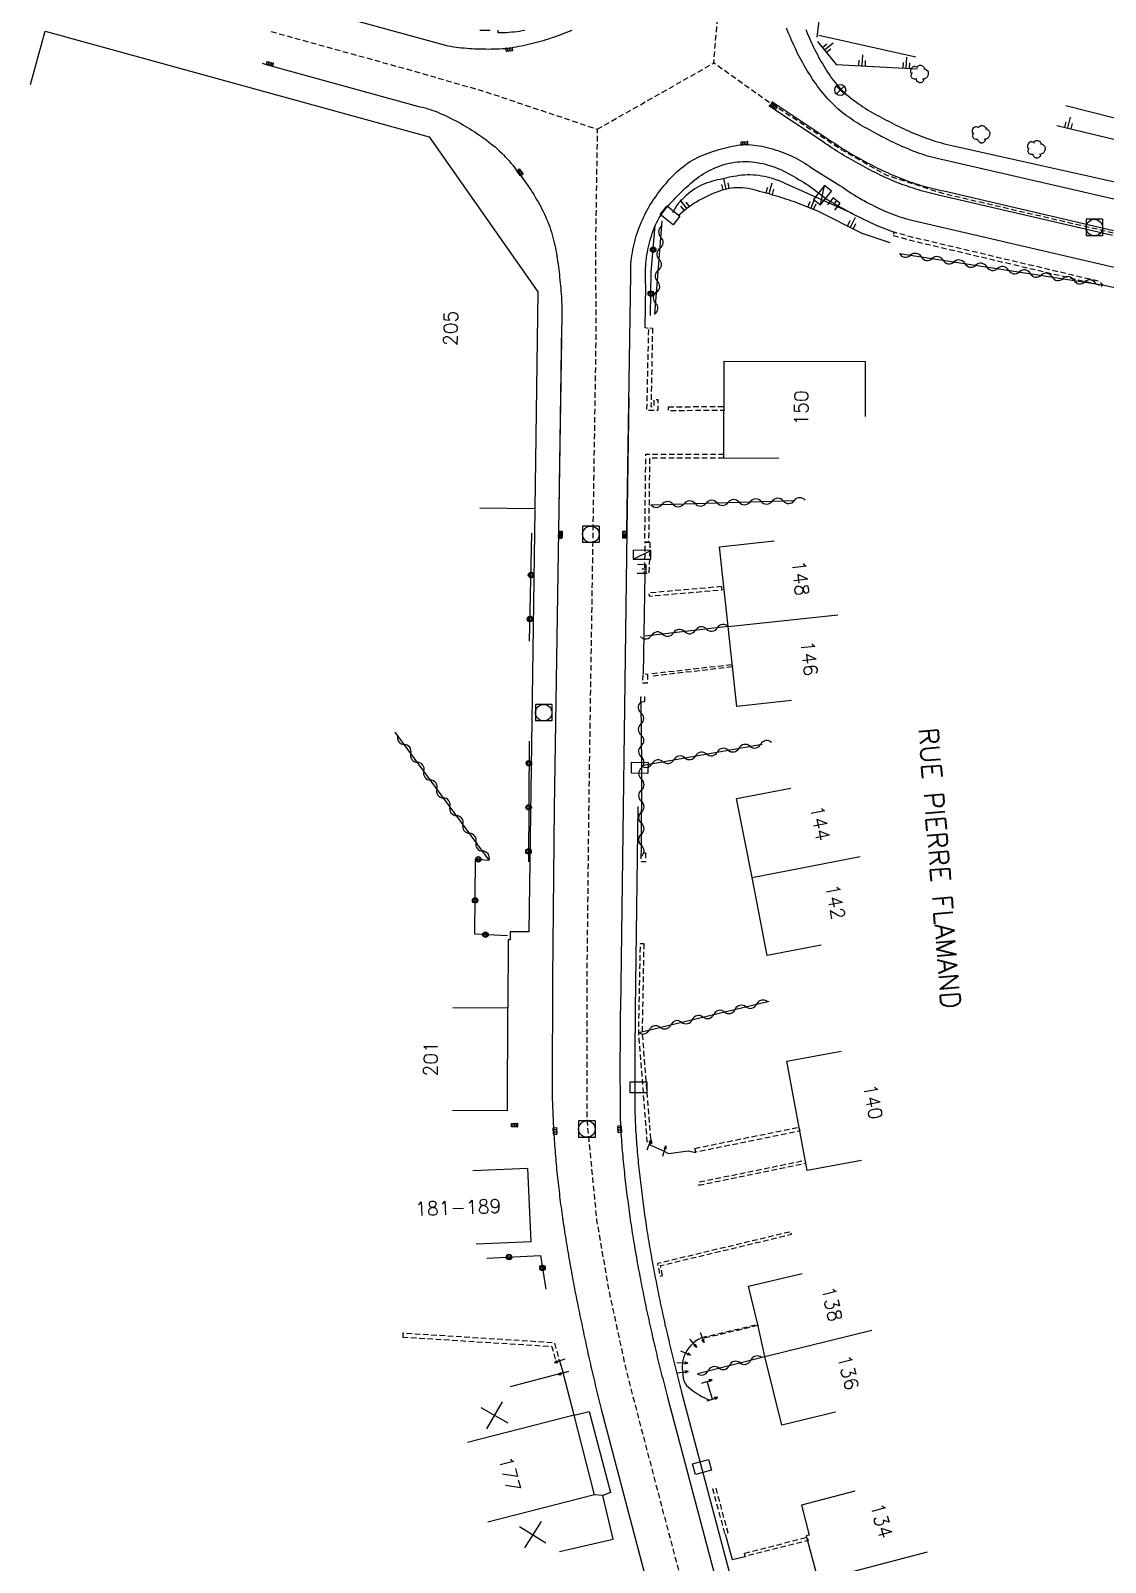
# Model space of a CAD drawing. Header units: millimetres. Extents: x 150037 to 150985, y 153000 to 154000.
# Drawn here: x 150057.5 to 150155, y 153312.7 to 153451.6 of the extents above; entities that cross this region are included whole.
import ezdxf
from ezdxf.enums import TextEntityAlignment as Align

# ---------------------------------------------------------------- set-up
doc = ezdxf.new("R2010")
doc.units = ezdxf.units.MM
doc.linetypes.add('DASHED', pattern=[0.75, 0.5, -0.25])
doc.layers.get('0').update_dxf_attribs({"linetype": 'CONTINUOUS'})
for name, color, linetype in [('W0001', 6, 'DASHED'), ('W0008', 7, 'CONTINUOUS'), ('W0100', 7, 'CONTINUOUS'), ('W0105', 7, 'CONTINUOUS'), ('W0112', 1, 'DASHED'), ('W0211', 2, 'CONTINUOUS'), ('W0300', 7, 'CONTINUOUS'), ('W0310', 3, 'CONTINUOUS'), ('W0322', 7, 'CONTINUOUS'), ('W0330', 7, 'CONTINUOUS'), ('W0400', 7, 'CONTINUOUS'), ('W0420', 7, 'CONTINUOUS'), ('W0430', 7, 'CONTINUOUS'), ('W0469', 7, 'CONTINUOUS'), ('W0515', 5, 'CONTINUOUS'), ('W0989', 7, 'CONTINUOUS'), ('W0991', 7, 'CONTINUOUS'), ('W1102', 7, 'CONTINUOUS'), ('W1471', 7, 'CONTINUOUS')]:
    doc.layers.add(name, color=color, linetype=linetype)
doc.styles.get("Standard").update_dxf_attribs({"font": 'romans.shx', "width": 0.85})

# ---------------------------------------------------------------- blocks, each defined once
blk = doc.blocks.new('T400')
for p, q in [((-0.15, 0.3), (0.15, 0.3)), ((-0.15, -0.25), (-0.15, 0.3)), ((-0.15, 0.15), (0.15, 0.15)), ((-0.15, 0), (0.15, 0)), ((0.15, 0.3), (0.15, -0.25)), ((-0.15, -0.15), (0.15, -0.15)), ((-0.15, -0.25), (-0.15, -0.3)), ((-0.15, -0.3), (0.15, -0.3)), ((0.15, -0.3), (0.15, -0.25))]:
    blk.add_line(p, q)
blk = doc.blocks.new('T420')
for p, q in [((0.75, 0.75), (-0.75, 0.75)), ((-0.75, 0.75), (-0.75, -0.75)), ((0.75, 0.75), (0.75, -0.75)), ((0.75, -0.75), (-0.75, -0.75))]:
    blk.add_line(p, q)
blk.add_ellipse((0, 0), major_axis=(-0.53, 0.53), ratio=1, start_param=3.926991, end_param=10.210176)
blk = doc.blocks.new('T300')
for p, q in [((-0.8, 0.51), (-0.86, 0.34)), ((-0.86, 0.34), (-0.86, 0.17)), ((-0.86, 0.17), (-0.74, 0.06)), ((-0.69, 0.63), (-0.8, 0.51)), ((-0.8, -0.06), (-0.74, 0.06)), ((-0.74, 0.06), (-0.69, 0.11)), ((-0.57, 0.69), (-0.69, 0.63)), ((-0.46, 0.69), (-0.57, 0.69)), ((-0.29, 0.63), (-0.46, 0.69)), ((-0.29, 0.63), (-0.17, 0.74)), ((-0.23, 0.57), (-0.29, 0.63)), ((-0.17, 0.74), (-0.06, 0.8)), ((-0.06, 0.8), (0.06, 0.8)), ((0.06, 0.8), (0.23, 0.74)), ((0.23, 0.74), (0.34, 0.63)), ((0.34, 0.63), (0.4, 0.51)), ((0.46, 0.46), (0.34, 0.46)), ((0.4, 0.51), (0.4, 0.46)), ((0.57, 0.4), (0.46, 0.46)), ((0.57, 0.4), (0.69, 0.29)), ((0.69, 0.29), (0.74, 0.17)), ((0.74, 0.06), (0.69, -0.17)), ((0.74, 0.17), (0.74, 0.06)), ((-0.8, -0.17), (-0.8, -0.06)), ((-0.8, -0.23), (-0.8, -0.17)), ((-0.74, -0.34), (-0.8, -0.23)), ((-0.69, -0.4), (-0.74, -0.34)), ((-0.51, -0.46), (-0.69, -0.4)), ((-0.4, -0.46), (-0.51, -0.46)), ((-0.4, -0.46), (-0.34, -0.46)), ((-0.34, -0.46), (-0.34, -0.4)), ((-0.34, -0.51), (-0.34, -0.46)), ((-0.29, -0.63), (-0.34, -0.51)), ((-0.17, -0.74), (-0.29, -0.63)), ((-0.06, -0.8), (-0.17, -0.74)), ((0.06, -0.8), (-0.06, -0.8)), ((0.17, -0.74), (0.06, -0.8)), ((0.23, -0.69), (0.17, -0.74)), ((0.29, -0.46), (0.23, -0.46)), ((0.29, -0.63), (0.23, -0.69)), ((0.46, -0.4), (0.29, -0.46)), ((0.34, -0.51), (0.29, -0.63)), ((0.34, -0.51), (0.34, -0.46)), ((0.57, -0.34), (0.46, -0.4)), ((0.63, -0.29), (0.57, -0.34)), ((0.69, -0.17), (0.63, -0.29))]:
    blk.add_line(p, q)
blk = doc.blocks.new('T430')
at = {"flags": 128}
for points in [[(-0.4, 2.1), (0.4, 2.1)], [(-0.4, 2.1), (-0.4, 1.3)], [(-0.4, 1.7), (0, 1.7)], [(0.8, 0.8), (-0.8, 0.8)], [(-0.8, 0.8), (-0.8, 0)], [(0.8, 0.8), (-0.8, 0)], [(-0.8, 0), (0.8, 0)], [(-0.4, 1.3), (0.4, 1.3)], [(0.8, 0), (0.8, 0.8)]]:
    blk.add_lwpolyline(points, dxfattribs=at)
blk = doc.blocks.new('t105o')
for p, q in [((-0.5, 0), (0.5, 0)), ((0.5, 0), (0.2, 0.1)), ((0.5, 0), (0.2, -0.1))]:
    blk.add_line(p, q)
blk = doc.blocks.new('t322o')
at = {"color": 0, "linetype": 'Continuous'}
for radius in [0.25, 0.15]:
    blk.add_circle((0, 0), radius, dxfattribs=at)
blk = doc.blocks.new('t310o')
at = {"color": 0, "linetype": 'Continuous'}
for centre, start, end in [((-0.5, 0.38), 216.8699, 323.1304), ((0.5, -0.37), 36.8699, 143.1303)]:
    blk.add_arc(centre, 0.625, start, end, dxfattribs=at)
blk = doc.blocks.new('t991o')
at = {"color": 0, "linetype": 'Continuous'}
for p, q in [((-1, 1), (1, -1)), ((-1, -1), (1, 1))]:
    blk.add_line(p, q, dxfattribs=at)
blk = doc.blocks.new('t211o')
at = {"color": 0, "linetype": 'Continuous'}
for p, q in [((-0.29, 0.5), (-0.29, 0)), ((0, 1), (0, 0)), ((0.29, 0.5), (0.29, 0))]:
    blk.add_line(p, q, dxfattribs=at)
blk = doc.blocks.new('T1471')
at = {"color": 0, "linetype": 'Continuous', "flags": 128}
blk.add_lwpolyline([(-0.75, -0.5), (-0.75, 0.5), (0.75, 0.5), (0.75, -0.5), (-0.75, -0.5)], dxfattribs=at)
blk = doc.blocks.new('T469')
at = {"color": 0, "linetype": 'Continuous', "flags": 128}
for points in [[(-0.35, 0.35), (0.35, -0.35)], [(-0.35, -0.35), (0.35, 0.35)]]:
    blk.add_lwpolyline(points, dxfattribs=at)
at = {"color": 0, "linetype": 'Continuous'}
blk.add_circle((0, 0), 0.5, dxfattribs=at)

msp = doc.modelspace()

# ---------------------------------------------------------------- linework, layer by layer
at = {"layer": 'W0001', "flags": 128}
for points in [[(150192.43, 153344.09), (150208.59, 153355.89), (150201.16, 153366.53), (150200.16, 153376.47), (150196.92, 153408.77), (150196.36, 153413.57), (150194.69, 153418.3), (150192.93, 153420.95), (150190.27, 153423.6), (150187.39, 153425.39), (150183.63, 153426.83), (150181.14, 153427.42), (150147.15, 153435.26), (150140.31, 153436.85), (150135.18, 153438.51), (150130.97, 153440.91), (150124.1, 153445.43), (150119.52, 153448.69), (150120.08, 153455.43), (150121.22, 153462.52), (150123.79, 153468.41), (150127.22, 153474.3), (150138.69, 153493.4), (150143.69, 153500.93), (150148.13, 153507.11), (150153.75, 153514.39), (150165.77, 153529.81), (150168.36, 153534.56), (150167.42, 153538.8), (150166.13, 153545.75), (150165.71, 153549.04), (150165.48, 153551.57), (150165.91, 153554.74), (150168.75, 153565.45), (150172.82, 153580.17), (150173.54, 153583.9), (150173.98, 153587.64), (150173.55, 153590.98), (150172.84, 153593.66), (150175.51, 153597.21), (150177.83, 153600.19), (150180.75, 153603.9), (150199.31, 153624.96), (150204.33, 153630.8), (150206.19, 153633.44), (150207.32, 153635.37), (150208.97, 153639.01), (150210.24, 153642.47), (150218.93, 153666.51), (150227.05, 153692.95), (150232.89, 153714.45), (150238.57, 153735.2), (150242.99, 153751.33), (150245.24, 153759.48), (150246.96, 153763.06), (150251.14, 153772.68), (150253.14, 153759.21), (150254.19, 153752.68), (150255.72, 153744.35), (150257.53, 153736.26), (150259.51, 153729.03), (150263.06, 153718.33), (150268.75, 153702.47), (150273.99, 153688.03), (150275.92, 153682.57), (150269.83, 153683.26), (150256, 153687.57), (150243.07, 153691.59), (150231.36, 153694.97), (150227.86, 153695.92)], [(150079.36, 153451.55), (150092.25, 153447.99), (150098.82, 153446.08), (150108.95, 153442.69), (150108.79, 153432.35), (150108.82, 153423.9), (150108.19, 153382.76), (150108, 153365.88), (150108, 153352.87), (150108.89, 153343.76), (150110, 153337.35), (150111.56, 153330.14), (150114.71, 153318.09), (150119.95, 153298.26), (150127.39, 153269.64), (150132.84, 153244.45), (150134.98, 153232.66), (150137, 153223.45), (150140.11, 153210.05), (150147.34, 153181.12), (150149.88, 153170.86), (150150.55, 153167.26), (150150.98, 153164.04), (150151.47, 153158.18), (150151.88, 153151.93), (150152.43, 153143.39), (150152.8, 153133.69), (150152.84, 153123.45), (150153.09, 153115.56)], [(150108.95, 153442.69), (150119.52, 153448.69)]]:
    msp.add_lwpolyline(points, dxfattribs=at)
at = {"layer": 'W0008', "flags": 128}
for points in [[(150106.63, 153451.65), (150106.4, 153451.55), (150106.17, 153451.46), (150105.93, 153451.36), (150105.7, 153451.27), (150105.46, 153451.19), (150105.23, 153451.1), (150104.99, 153451.02), (150104.75, 153450.94), (150104.52, 153450.86), (150104.28, 153450.79), (150104.04, 153450.71), (150103.8, 153450.65), (150103.56, 153450.58), (150103.31, 153450.51), (150103.07, 153450.45), (150102.83, 153450.39), (150102.58, 153450.34), (150102.34, 153450.28), (150102.09, 153450.23), (150101.85, 153450.18), (150101.6, 153450.14), (150101.35, 153450.09), (150101.1, 153450.05), (150100.85, 153450.02), (150100.6, 153449.99), (150100.35, 153449.97), (150100.09, 153449.96), (150099.84, 153449.95), (150099.59, 153449.94), (150099.34, 153449.94), (150099.09, 153449.93), (150098.83, 153449.94), (150098.58, 153449.94), (150098.33, 153449.95), (150098.08, 153449.95), (150097.84, 153449.96), (150097.59, 153449.97), (150097.35, 153449.99), (150097.11, 153450.01), (150096.87, 153450.03), (150096.63, 153450.05), (150096.39, 153450.08), (150096.15, 153450.11), (150095.92, 153450.14), (150095.68, 153450.18), (150095.44, 153450.22), (150080.19, 153454.42)], [(150099.24, 153451.64), (150099, 153451.63), (150098.77, 153451.63), (150098.53, 153451.63), (150098.29, 153451.63)], [(150102.39, 153451.64), (150102.15, 153451.6), (150101.91, 153451.56), (150101.67, 153451.53), (150101.42, 153451.5), (150101.18, 153451.48), (150100.94, 153451.46), (150100.69, 153451.44), (150100.45, 153451.43), (150100.2, 153451.43), (150099.96, 153451.43), (150099.96, 153451.68)], [(150157.65, 153435.92), (150140.18, 153439.94), (150139.92, 153440), (150139.67, 153440.06), (150139.41, 153440.12), (150139.16, 153440.19), (150138.91, 153440.26), (150138.67, 153440.34), (150138.42, 153440.42), (150138.17, 153440.5), (150137.93, 153440.59), (150137.69, 153440.68), (150137.46, 153440.77), (150137.22, 153440.87), (150136.99, 153440.96), (150136.76, 153441.06), (150136.53, 153441.16), (150136.3, 153441.27), (150136.07, 153441.37), (150135.85, 153441.48), (150135.62, 153441.59), (150135.4, 153441.7), (150135.17, 153441.81), (150134.95, 153441.93), (150134.72, 153442.04), (150134.51, 153442.16), (150134.29, 153442.27), (150134.07, 153442.39), (150133.86, 153442.5), (150133.64, 153442.62), (150133.43, 153442.74), (150133.22, 153442.86), (150133, 153442.98), (150132.79, 153443.1), (150132.59, 153443.23), (150132.38, 153443.36), (150132.17, 153443.49), (150131.97, 153443.63), (150131.77, 153443.77), (150131.57, 153443.91), (150131.37, 153444.06), (150131.17, 153444.22), (150130.97, 153444.39), (150130.78, 153444.55), (150130.59, 153444.73), (150130.4, 153444.9), (150130.22, 153445.08), (150130.04, 153445.27), (150129.86, 153445.45), (150129.69, 153445.65), (150129.52, 153445.84), (150129.36, 153446.04), (150129.21, 153446.24), (150129.06, 153446.43), (150128.91, 153446.63), (150128.77, 153446.83), (150128.63, 153447.03), (150128.49, 153447.23), (150128.35, 153447.44), (150128.22, 153447.64), (150128.09, 153447.85), (150127.96, 153448.06), (150127.83, 153448.27), (150127.71, 153448.48), (150127.59, 153448.7), (150127.47, 153448.91), (150127.36, 153449.13), (150127.24, 153449.35), (150127.13, 153449.57), (150127.02, 153449.79), (150126.92, 153450.01), (150126.81, 153450.24), (150126.71, 153450.47), (150126.6, 153450.69), (150126.5, 153450.92), (150126.41, 153451.16), (150126.31, 153451.39), (150126.22, 153451.62), (150126.13, 153451.85)], [(150127.86, 153451.72), (150127.95, 153451.49), (150128.06, 153451.26), (150128.16, 153451.03), (150128.26, 153450.8), (150128.37, 153450.58), (150128.48, 153450.35), (150128.58, 153450.12), (150128.69, 153449.9), (150128.8, 153449.68), (150128.92, 153449.46), (150129.03, 153449.23), (150129.15, 153449.02), (150129.27, 153448.8), (150129.4, 153448.58), (150129.53, 153448.37), (150129.66, 153448.16), (150129.79, 153447.95), (150129.93, 153447.74), (150130.07, 153447.53), (150130.21, 153447.33), (150130.36, 153447.13), (150130.52, 153446.93), (150130.67, 153446.73), (150130.83, 153446.55), (150130.99, 153446.37), (150131.16, 153446.2), (150131.34, 153446.04), (150131.51, 153445.88), (150131.7, 153445.72), (150131.88, 153445.57), (150132.07, 153445.42), (150132.26, 153445.28), (150132.46, 153445.14), (150132.65, 153445), (150132.85, 153444.86), (150133.05, 153444.72), (150133.26, 153444.59), (150133.46, 153444.46), (150133.67, 153444.33), (150133.88, 153444.21), (150134.09, 153444.09), (150134.31, 153443.97), (150134.52, 153443.86), (150134.74, 153443.74), (150134.95, 153443.63), (150135.17, 153443.52), (150135.39, 153443.41), (150135.6, 153443.3), (150135.82, 153443.18), (150136.04, 153443.07), (150136.27, 153442.96), (150136.5, 153442.85), (150136.72, 153442.74), (150136.95, 153442.63), (150137.18, 153442.53), (150137.41, 153442.43), (150137.64, 153442.33), (150137.88, 153442.23), (150138.11, 153442.14), (150138.34, 153442.05), (150138.59, 153441.96), (150138.83, 153441.87), (150139.08, 153441.78), (150139.33, 153441.7), (150139.58, 153441.62), (150139.83, 153441.55), (150140.08, 153441.47), (150140.33, 153441.4), (150140.58, 153441.34), (150140.84, 153441.27), (150157.92, 153437.46)], [(150078.54, 153448.68), (150078.92, 153448.57), (150092.63, 153444.78), (150092.87, 153444.73), (150093.1, 153444.68), (150093.34, 153444.62), (150093.57, 153444.55), (150093.8, 153444.48), (150094.03, 153444.4), (150094.26, 153444.32), (150094.48, 153444.23), (150094.7, 153444.13), (150094.94, 153444.03), (150095.17, 153443.92), (150095.4, 153443.81), (150095.63, 153443.7), (150095.85, 153443.58), (150096.08, 153443.47), (150096.3, 153443.35), (150096.53, 153443.23), (150096.75, 153443.1), (150096.97, 153442.98), (150097.19, 153442.85), (150097.4, 153442.72), (150097.62, 153442.58), (150097.83, 153442.44), (150098.04, 153442.3), (150098.26, 153442.16), (150098.46, 153442.02), (150098.67, 153441.87), (150098.88, 153441.72), (150099.08, 153441.56), (150099.28, 153441.4), (150099.48, 153441.24), (150099.68, 153441.08), (150099.87, 153440.91), (150100.06, 153440.73), (150100.25, 153440.56), (150100.43, 153440.38), (150100.6, 153440.19), (150100.78, 153440.01), (150100.95, 153439.82), (150101.12, 153439.62), (150101.28, 153439.42), (150101.44, 153439.22), (150101.6, 153439.02), (150101.75, 153438.82), (150101.91, 153438.62), (150102.06, 153438.42), (150102.21, 153438.21), (150102.35, 153438.01), (150102.5, 153437.8), (150102.64, 153437.6), (150102.78, 153437.39), (150102.92, 153437.18), (150103.06, 153436.97), (150103.19, 153436.76), (150103.32, 153436.54), (150103.45, 153436.33), (150103.58, 153436.11), (150103.7, 153435.89), (150103.82, 153435.67), (150103.93, 153435.45), (150104.05, 153435.22), (150104.15, 153435), (150104.26, 153434.77), (150104.36, 153434.53), (150104.46, 153434.3), (150104.55, 153434.06), (150104.64, 153433.83), (150104.72, 153433.59), (150104.79, 153433.36), (150104.86, 153433.12), (150104.93, 153432.88), (150104.99, 153432.64), (150105.05, 153432.4), (150105.1, 153432.16), (150105.15, 153431.92), (150105.2, 153431.68), (150105.24, 153431.44), (150105.28, 153431.19), (150105.32, 153430.95), (150105.35, 153430.71), (150105.39, 153430.46), (150105.42, 153430.22), (150105.45, 153429.97), (150105.48, 153429.73), (150105.51, 153429.48), (150105.54, 153429.24), (150105.56, 153428.99), (150105.59, 153428.74), (150105.62, 153428.5), (150105.64, 153428.26), (150105.66, 153428.01), (150105.68, 153427.77), (150105.7, 153427.53), (150105.71, 153427.28), (150105.72, 153427.04), (150105.73, 153426.79), (150105.74, 153426.55), (150105.74, 153426.3), (150105.75, 153426.06), (150105.74, 153425.82), (150105.74, 153425.57), (150105.74, 153425.33), (150105.73, 153425.08), (150105.72, 153424.84), (150105.43, 153406.21)], [(150155.69, 153433.06), (150140.29, 153436.63), (150140.04, 153436.68), (150139.8, 153436.74), (150139.55, 153436.79), (150139.31, 153436.85), (150139.07, 153436.91), (150138.83, 153436.97), (150138.58, 153437.04), (150138.34, 153437.11), (150138.1, 153437.18), (150137.86, 153437.25), (150137.63, 153437.33), (150137.39, 153437.41), (150137.15, 153437.49), (150136.91, 153437.57), (150136.68, 153437.66), (150136.44, 153437.74), (150136.21, 153437.83), (150135.98, 153437.93), (150135.75, 153438.02), (150135.52, 153438.12), (150135.3, 153438.22), (150135.07, 153438.32), (150134.84, 153438.43), (150134.62, 153438.53), (150134.4, 153438.64), (150134.17, 153438.75), (150133.95, 153438.86), (150133.73, 153438.98), (150133.51, 153439.09), (150133.29, 153439.21), (150133.07, 153439.33), (150132.85, 153439.45), (150132.63, 153439.57), (150132.41, 153439.69), (150132.19, 153439.81), (150131.97, 153439.94), (150131.76, 153440.06), (150131.54, 153440.19), (150131.33, 153440.32), (150131.11, 153440.45), (150130.9, 153440.58), (150130.69, 153440.71), (150130.48, 153440.85), (150130.27, 153440.98), (150130.06, 153441.12), (150129.85, 153441.26), (150129.64, 153441.4), (150129.43, 153441.54), (150124.53, 153444.8)], [(150124.79, 153445.19), (150129.7, 153441.93), (150129.9, 153441.79), (150130.11, 153441.65), (150130.32, 153441.51), (150130.52, 153441.38), (150130.73, 153441.24), (150130.94, 153441.11), (150131.15, 153440.98), (150131.36, 153440.85), (150131.57, 153440.72), (150131.78, 153440.59), (150131.99, 153440.47), (150132.21, 153440.34), (150132.42, 153440.22), (150132.64, 153440.1), (150132.85, 153439.98), (150133.07, 153439.86), (150133.29, 153439.74), (150133.51, 153439.62), (150133.73, 153439.51), (150133.94, 153439.4), (150134.16, 153439.28), (150134.38, 153439.17), (150134.6, 153439.07), (150134.82, 153438.96), (150135.04, 153438.85), (150135.27, 153438.75), (150135.49, 153438.65), (150135.71, 153438.55), (150135.93, 153438.46), (150136.16, 153438.36), (150136.39, 153438.27), (150136.61, 153438.18), (150136.84, 153438.1), (150137.07, 153438.01), (150137.3, 153437.93), (150137.54, 153437.85), (150137.77, 153437.78), (150138, 153437.7), (150138.24, 153437.63), (150138.47, 153437.56), (150138.71, 153437.49), (150138.95, 153437.43), (150139.19, 153437.37), (150139.42, 153437.31), (150139.66, 153437.25), (150139.9, 153437.2), (150140.14, 153437.14), (150140.39, 153437.09), (150155.79, 153433.51)], [(150111.63, 153406.26), (150112.01, 153429.5), (150112, 153429.74), (150112, 153429.99), (150112, 153430.24), (150112.01, 153430.49), (150112.03, 153430.74), (150112.06, 153430.99), (150112.09, 153431.23), (150112.14, 153431.49), (150112.18, 153431.75), (150112.23, 153432.01), (150112.29, 153432.26), (150112.35, 153432.52), (150112.42, 153432.77), (150112.49, 153433.02), (150112.57, 153433.27), (150112.66, 153433.52), (150112.75, 153433.77), (150112.85, 153434), (150112.94, 153434.23), (150113.04, 153434.46), (150113.15, 153434.69), (150113.26, 153434.91), (150113.37, 153435.14), (150113.49, 153435.36), (150113.61, 153435.57), (150113.73, 153435.79), (150113.87, 153436), (150114, 153436.21), (150114.14, 153436.42), (150114.29, 153436.63), (150114.43, 153436.82), (150114.58, 153437.02), (150114.73, 153437.21), (150114.88, 153437.41), (150115.03, 153437.6), (150115.19, 153437.78), (150115.35, 153437.97), (150115.51, 153438.15), (150115.68, 153438.33), (150115.85, 153438.5), (150116.02, 153438.67), (150116.2, 153438.84), (150116.38, 153439), (150116.57, 153439.16), (150116.76, 153439.31), (150116.95, 153439.46), (150117.15, 153439.61), (150117.37, 153439.75), (150117.59, 153439.89), (150117.82, 153440.01), (150118.05, 153440.13), (150118.28, 153440.24), (150118.52, 153440.34), (150118.76, 153440.44), (150119, 153440.53), (150119.25, 153440.61), (150119.49, 153440.69), (150119.74, 153440.77), (150119.99, 153440.85), (150120.23, 153440.91), (150120.47, 153440.98), (150120.71, 153441.04), (150120.95, 153441.1), (150121.19, 153441.15), (150121.43, 153441.19), (150121.67, 153441.23), (150121.92, 153441.26), (150122.16, 153441.28), (150122.41, 153441.29), (150122.66, 153441.29), (150122.91, 153441.27), (150123.16, 153441.25), (150123.41, 153441.22), (150123.65, 153441.18), (150123.89, 153441.14), (150124.13, 153441.09), (150124.37, 153441.03), (150124.61, 153440.97), (150124.85, 153440.9), (150125.09, 153440.83), (150125.32, 153440.75), (150125.56, 153440.67), (150125.79, 153440.58), (150126.02, 153440.5), (150126.25, 153440.4), (150126.48, 153440.31), (150126.71, 153440.2), (150126.93, 153440.1), (150127.15, 153439.98), (150127.36, 153439.86), (150127.58, 153439.74), (150127.79, 153439.61), (150128, 153439.47), (150128.2, 153439.33), (150128.4, 153439.19), (150130.95, 153437.6), (150131.17, 153437.45), (150131.38, 153437.3), (150131.6, 153437.15), (150131.81, 153437.01), (150132.03, 153436.87), (150132.25, 153436.73), (150132.47, 153436.6), (150132.7, 153436.46), (150132.92, 153436.33), (150133.15, 153436.21), (150133.37, 153436.08), (150133.6, 153435.96), (150133.82, 153435.85), (150134.05, 153435.73), (150134.28, 153435.62), (150134.51, 153435.51), (150134.74, 153435.4), (150134.97, 153435.3), (150135.2, 153435.2), (150135.44, 153435.1), (150135.68, 153435.01), (150135.91, 153434.92), (150136.15, 153434.83), (150136.39, 153434.75), (150136.63, 153434.67), (150136.87, 153434.6), (150137.12, 153434.53), (150137.36, 153434.46), (150137.61, 153434.4), (150155.84, 153430.17)], [(150113.58, 153424.63), (150113.29, 153424.69), (150113.35, 153428.51), (150113.34, 153428.77), (150113.32, 153429.02), (150113.32, 153429.28), (150113.32, 153429.53), (150113.32, 153429.79), (150113.33, 153430.04), (150113.35, 153430.29), (150113.37, 153430.54), (150113.39, 153430.79), (150113.42, 153431.04), (150113.46, 153431.28), (150113.5, 153431.53), (150113.55, 153431.78), (150113.6, 153432.02), (150113.66, 153432.27), (150113.72, 153432.51), (150113.79, 153432.75), (150113.86, 153432.99), (150113.94, 153433.23), (150114.03, 153433.47), (150114.12, 153433.71), (150114.21, 153433.95), (150114.32, 153434.19), (150114.44, 153434.42), (150114.57, 153434.65), (150114.71, 153434.87), (150114.85, 153435.08), (150115.01, 153435.28), (150115.17, 153435.49), (150115.34, 153435.68), (150115.51, 153435.88), (150115.68, 153436.07), (150115.86, 153436.26), (150116.03, 153436.44), (150116.2, 153436.62), (150116.37, 153436.79), (150116.54, 153436.96), (150116.72, 153437.14), (150116.89, 153437.3), (150117.07, 153437.47), (150117.25, 153437.63), (150117.44, 153437.79), (150117.62, 153437.95), (150117.81, 153438.1), (150118.01, 153438.25), (150118.2, 153438.39), (150118.4, 153438.53), (150118.61, 153438.66), (150118.82, 153438.79), (150119.04, 153438.91), (150119.26, 153439.02), (150119.49, 153439.13), (150119.72, 153439.23), (150119.95, 153439.32), (150120.19, 153439.41), (150120.43, 153439.48), (150120.67, 153439.55), (150120.92, 153439.6), (150121.16, 153439.65), (150121.41, 153439.69), (150121.66, 153439.72), (150121.91, 153439.74), (150122.17, 153439.76), (150122.43, 153439.76), (150122.69, 153439.75), (150122.95, 153439.74), (150123.2, 153439.71), (150123.46, 153439.67), (150123.71, 153439.62), (150123.96, 153439.57), (150124.21, 153439.51), (150124.46, 153439.44), (150124.71, 153439.37), (150124.96, 153439.29), (150125.2, 153439.2), (150125.43, 153439.11), (150125.67, 153439), (150125.89, 153438.89), (150126.12, 153438.77), (150126.34, 153438.65), (150126.56, 153438.52), (150126.78, 153438.39), (150127, 153438.27), (150127.22, 153438.14), (150127.44, 153438.01), (150127.66, 153437.88), (150127.87, 153437.75), (150128.09, 153437.61), (150128.3, 153437.47), (150128.51, 153437.32), (150129.8, 153436.31), (150130.02, 153436.19), (150130.23, 153436.07), (150130.45, 153435.95), (150130.66, 153435.83), (150130.88, 153435.71), (150131.09, 153435.59), (150131.31, 153435.48), (150131.52, 153435.36), (150131.74, 153435.24), (150131.96, 153435.12), (150132.17, 153435), (150134.32, 153433.96), (150135.87, 153433.34)], [(150105.71, 153423.72), (150105.43, 153406.24), (150105.05, 153381.11), (150104.9, 153365.7), (150104.86, 153355.62), (150104.86, 153355.38), (150104.86, 153355.14), (150104.87, 153354.89), (150104.87, 153354.65), (150104.88, 153354.41), (150104.89, 153354.17), (150104.9, 153353.93), (150104.91, 153353.68), (150104.92, 153353.44), (150104.93, 153353.2), (150104.94, 153352.96), (150104.95, 153352.72), (150104.96, 153352.47), (150104.98, 153352.23), (150104.99, 153351.99), (150105, 153351.74), (150105.02, 153351.5), (150105.04, 153351.26), (150105.05, 153351.01), (150105.07, 153350.77), (150105.08, 153350.52), (150105.1, 153350.28), (150105.12, 153350.04), (150105.14, 153349.79), (150105.16, 153349.55), (150105.18, 153349.31), (150105.2, 153349.06), (150105.22, 153348.82), (150105.24, 153348.57), (150105.26, 153348.33), (150105.29, 153348.09), (150105.31, 153347.85), (150105.34, 153347.6), (150105.36, 153347.36), (150105.39, 153347.12), (150105.42, 153346.87), (150105.45, 153346.63), (150105.48, 153346.38), (150105.51, 153346.14), (150105.54, 153345.9), (150105.57, 153345.65), (150105.6, 153345.41), (150105.63, 153345.16), (150105.67, 153344.92), (150105.7, 153344.68), (150105.73, 153344.43), (150105.77, 153344.19), (150105.8, 153343.95), (150105.84, 153343.7), (150105.87, 153343.46), (150105.91, 153343.22), (150105.95, 153342.97), (150105.99, 153342.73), (150106.02, 153342.49), (150106.06, 153342.25), (150106.1, 153342), (150106.14, 153341.76), (150106.18, 153341.52), (150106.22, 153341.27), (150106.26, 153341.03), (150106.3, 153340.79), (150106.34, 153340.55), (150106.38, 153340.3), (150106.43, 153340.05), (150106.47, 153339.8), (150106.51, 153339.55), (150106.56, 153339.3), (150106.6, 153339.05), (150106.65, 153338.8), (150106.7, 153338.56), (150106.74, 153338.31), (150106.79, 153338.06), (150106.84, 153337.81), (150106.88, 153337.56), (150106.93, 153337.31), (150106.98, 153337.07), (150107.03, 153336.82), (150107.08, 153336.57), (150107.13, 153336.32), (150107.18, 153336.08), (150107.23, 153335.83), (150107.28, 153335.58), (150107.33, 153335.33), (150107.38, 153335.08), (150107.43, 153334.84), (150107.48, 153334.59), (150107.54, 153334.34), (150107.59, 153334.09), (150107.64, 153333.85), (150107.69, 153333.6), (150107.74, 153333.36), (150107.8, 153333.12), (150107.85, 153332.87), (150107.9, 153332.63), (150107.95, 153332.39), (150108, 153332.15), (150108.06, 153331.91), (150108.11, 153331.67), (150108.16, 153331.43), (150108.22, 153331.18), (150108.27, 153330.94), (150108.33, 153330.7), (150108.38, 153330.46), (150108.44, 153330.22), (150108.49, 153329.98), (150108.55, 153329.74), (150108.6, 153329.5), (150108.66, 153329.26), (150108.72, 153329.02), (150108.77, 153328.77), (150108.83, 153328.53), (150108.89, 153328.29), (150108.94, 153328.05), (150109, 153327.81), (150109.06, 153327.57), (150109.12, 153327.33), (150109.18, 153327.09), (150109.23, 153326.85), (150109.29, 153326.61), (150115.75, 153302.18)], [(150111.82, 153418.39), (150111.63, 153406.23), (150111.05, 153362.87), (150111.04, 153362.63), (150111.04, 153362.38), (150111.04, 153362.13), (150111.03, 153361.88), (150111.03, 153361.63), (150111.03, 153361.39), (150111.03, 153361.14), (150111.03, 153360.89), (150111.02, 153360.64), (150111.02, 153360.39), (150111.02, 153360.15), (150111.02, 153359.9), (150111.02, 153359.65), (150111.02, 153359.4), (150111.02, 153359.15), (150111.01, 153358.91), (150111.01, 153358.66), (150111.01, 153358.41), (150111.01, 153358.16), (150111.01, 153357.91), (150111.01, 153357.67), (150111.01, 153357.42), (150111.01, 153357.17), (150111.01, 153356.92), (150111.01, 153356.67), (150111.01, 153356.43), (150111.01, 153356.18), (150111.02, 153355.93), (150111.02, 153355.68), (150111.02, 153355.43), (150111.02, 153355.18), (150111.02, 153354.92), (150111.02, 153354.66), (150111.02, 153354.4), (150111.02, 153354.14), (150111.02, 153353.88), (150111.02, 153353.62), (150111.02, 153353.37), (150111.03, 153353.11), (150111.04, 153352.85), (150111.05, 153352.59), (150111.06, 153352.33), (150111.07, 153352.08), (150111.09, 153351.83), (150111.1, 153351.57), (150111.12, 153351.32), (150111.14, 153351.07), (150111.16, 153350.82), (150111.17, 153350.57), (150111.19, 153350.31), (150111.22, 153350.06), (150111.24, 153349.81), (150111.26, 153349.56), (150111.28, 153349.31), (150111.31, 153349.06), (150111.33, 153348.81), (150111.36, 153348.55), (150111.38, 153348.3), (150111.41, 153348.05), (150111.43, 153347.8), (150111.46, 153347.55), (150111.49, 153347.3), (150111.52, 153347.05), (150111.55, 153346.8), (150111.58, 153346.55), (150111.61, 153346.29), (150111.64, 153346.04), (150111.67, 153345.79), (150111.71, 153345.54), (150111.74, 153345.3), (150111.77, 153345.05), (150111.8, 153344.8), (150111.84, 153344.55), (150111.87, 153344.31), (150111.91, 153344.06), (150111.94, 153343.81), (150111.98, 153343.57), (150112.02, 153343.32), (150112.05, 153343.07), (150112.09, 153342.83), (150112.13, 153342.58), (150112.17, 153342.34), (150112.21, 153342.09), (150112.25, 153341.84), (150112.29, 153341.6), (150112.33, 153341.35), (150112.37, 153341.11), (150112.41, 153340.86), (150112.45, 153340.62), (150112.5, 153340.37), (150112.54, 153340.12), (150112.58, 153339.88), (150112.63, 153339.63), (150112.67, 153339.39), (150112.72, 153339.14), (150112.77, 153338.9), (150112.81, 153338.65), (150112.86, 153338.41), (150112.91, 153338.16), (150112.95, 153337.92), (150113, 153337.68), (150113.05, 153337.43), (150113.1, 153337.19), (150113.15, 153336.94), (150113.2, 153336.7), (150113.25, 153336.45), (150113.3, 153336.21), (150113.35, 153335.96), (150113.4, 153335.72), (150113.46, 153335.47), (150113.51, 153335.23), (150113.56, 153334.98), (150113.62, 153334.74), (150113.67, 153334.5), (150113.72, 153334.25), (150113.78, 153334.01), (150113.83, 153333.76), (150113.89, 153333.52), (150113.94, 153333.28), (150114, 153333.03), (150114.06, 153332.79), (150114.11, 153332.55), (150114.17, 153332.3), (150114.23, 153332.06), (150114.28, 153331.82), (150114.34, 153331.57), (150114.4, 153331.33), (150114.46, 153331.09), (150114.52, 153330.84), (150114.58, 153330.6), (150114.64, 153330.36), (150114.7, 153330.12), (150114.76, 153329.87), (150114.82, 153329.63), (150114.89, 153329.39), (150114.95, 153329.15), (150115.01, 153328.91), (150115.07, 153328.66), (150115.14, 153328.42), (150115.2, 153328.18), (150115.26, 153327.94), (150115.33, 153327.7), (150121.81, 153303.19)], [(150103.3, 153408.19), (150102.74, 153369.9), (150101.06, 153369.89), (150101.04, 153369.17), (150100.88, 153369.17), (150100.85, 153363)], [(150113.27, 153402.37), (150113.11, 153393.29)], [(150115.02, 153350.01), (150115.42, 153349.79), (150117.2, 153350.03), (150117.88, 153349.9)], [(150116.7, 153329.96), (150116.7, 153329.69), (150116.73, 153329.43), (150116.81, 153329.18), (150116.93, 153328.95), (150117.06, 153328.75), (150117.22, 153328.59), (150117.4, 153328.44), (150117.59, 153328.3), (150117.78, 153328.17), (150117.99, 153328.03), (150118.2, 153327.9), (150118.42, 153327.77), (150118.65, 153327.66), (150118.87, 153327.55), (150119.11, 153327.46), (150119.4, 153327.51)], [(150106.87, 153326.05), (150108.23, 153326.4), (150110.16, 153319.06), (150109.47, 153318.77)], [(150120.54, 153315.3), (150121.2, 153312.97), (150122.38, 153313.26)]]:
    msp.add_lwpolyline(points, dxfattribs=at)
at = {"layer": 'W0100', "flags": 128}
for points in [[(150057.55, 153446.76), (150058.88, 153451.58), (150093.7, 153441.99), (150103.57, 153427.93), (150103.3, 153408.25), (150098.3, 153408.32)], [(150125.43, 153412.84), (150120.43, 153412.86), (150120.46, 153421.66), (150133.26, 153421.62), (150133.24, 153416.62)], [(150126.58, 153390.87), (150121.61, 153390.34), (150120.84, 153397.59), (150120.04, 153404.82), (150125.01, 153405.37)], [(150129.27, 153368.68), (150124.36, 153367.74), (150122.99, 153374.84), (150121.59, 153381.98), (150126.5, 153382.93)], [(150095.81, 153353.73), (150100.81, 153353.7), (150100.85, 153362.99), (150095.85, 153363.02)], [(150132.91, 153349.17), (150128, 153348.25), (150126.15, 153358.16), (150131.07, 153359.08)], [(150113.66, 153350.6), (150115.03, 153350.02)], [(150097.96, 153341.6), (150102.95, 153341.82), (150102.66, 153348.44), (150097.66, 153348.22)], [(150130.55, 153326.35), (150125.69, 153325.15), (150124.16, 153331.37), (150123.51, 153334.3), (150122.68, 153337.76), (150127.54, 153338.92)], [(150118.46, 153333.11), (150118.24, 153333), (150118.03, 153332.88), (150117.83, 153332.74), (150117.64, 153332.58), (150117.44, 153332.39), (150117.26, 153332.17), (150117.1, 153331.95), (150116.96, 153331.7), (150116.86, 153331.49), (150116.78, 153331.26), (150116.72, 153331.03), (150116.68, 153330.8), (150116.66, 153330.52), (150116.66, 153330.24), (150116.7, 153329.96)], [(150105.54, 153330.99), (150105.87, 153329.89)], [(150105.51, 153313.69), (150110.38, 153314.81), (150109.47, 153318.77), (150108.71, 153318.84), (150106.87, 153326.05), (150105.87, 153329.89), (150101.04, 153328.63)], [(150119.41, 153327.52), (150118.91, 153329.12)], [(150132.31, 153319.16), (150127.47, 153317.9), (150128.17, 153315.19), (150127.91, 153315.11), (150128.87, 153311.53), (150129.11, 153311.59), (150129.23, 153311.12), (150131.01, 153304.34), (150135.85, 153305.61)]]:
    msp.add_lwpolyline(points, dxfattribs=at)
at = {"layer": 'W0112', "flags": 128}
for points in [[(150135.79, 153433.05), (150137.5, 153432.59), (150154.38, 153428.61), (150154.59, 153428.39), (150154.8, 153428.59), (150154.53, 153428.87), (150137.57, 153432.88), (150135.87, 153433.34)], [(150113.96, 153424.66), (150113.82, 153417.53), (150114.1, 153417.53), (150114.12, 153418.19), (150114.46, 153418.18), (150114.44, 153417.18), (150113.46, 153417.17), (150113.62, 153424.67)], [(150115.4, 153417.51), (150120.44, 153417.55), (150120.45, 153417.19), (150115.41, 153417.15)], [(150120.43, 153412.87), (150113.7, 153412.87), (150113.64, 153408.16), (150113.61, 153405.25), (150113.27, 153405.25), (150113.3, 153408.17), (150113.36, 153413.21), (150120.43, 153413.21)], [(150113.73, 153405.22), (150113.64, 153402.38), (150113.24, 153402.39), (150113.32, 153405.23)], [(150120.26, 153401.21), (150113.62, 153400.63), (150113.65, 153400.35), (150120.29, 153400.92)], [(150121.21, 153393.92), (150113.98, 153393.09), (150113.95, 153393.33), (150121.19, 153394.15)], [(150113.51, 153393.28), (150113.49, 153392.45), (150113.09, 153392.46), (150113.11, 153393.29)], [(150113.32, 153377.07), (150113.34, 153376.24), (150112.95, 153376.24), (150112.94, 153377.06)], [(150113.17, 153368.84), (150113.02, 153360.77), (150113.79, 153350.95), (150113.92, 153350.75), (150113.66, 153350.58), (150113.49, 153350.85), (150112.71, 153360.76), (150112.87, 153368.84)], [(150117.81, 153350.26), (150127.25, 153352.19), (150127.33, 153351.83), (150117.88, 153349.91)], [(150118.15, 153346.91), (150127.88, 153348.91), (150127.83, 153349.15), (150118.1, 153347.16)], [(150114.88, 153338.73), (150114.69, 153339.63), (150126.58, 153342.47), (150126.52, 153342.7), (150114.41, 153339.81), (150114.65, 153338.68)], [(150123.53, 153334.18), (150118.48, 153333), (150118.46, 153333.11), (150123.51, 153334.3)], [(150091.3, 153333.15), (150104.82, 153332.3), (150105.21, 153330.9), (150105.54, 153330.99), (150105.09, 153332.62), (150091.32, 153333.49)], [(150119.7, 153319.45), (150120.8, 153315.38), (150120.54, 153315.31), (150119.43, 153319.38)], [(150122.31, 153313.55), (150128, 153314.99), (150128.07, 153314.69), (150122.38, 153313.26)]]:
    msp.add_lwpolyline(points, close=True, dxfattribs=at)
msp.add_lwpolyline([(150112.91, 153390.77), (150112.9, 153391.2), (150113.23, 153391.21), (150113.25, 153390.79), (150112.91, 153390.77), (150113.25, 153390.79)], dxfattribs=at)
at = {"layer": 'W0211', "flags": 128}
for points in [[(150128.94, 153450.64), (150130.62, 153448.57), (150137.96, 153448.16)], [(150150.65, 153443.03), (150200.27, 153431.11)], [(150132.17, 153435.01), (150126.06, 153437.74), (150125.82, 153437.85), (150125.59, 153437.95), (150125.35, 153438.05), (150125.1, 153438.13), (150124.86, 153438.21), (150124.61, 153438.28), (150124.36, 153438.34), (150124.11, 153438.39), (150123.86, 153438.44), (150123.6, 153438.48), (150123.35, 153438.51), (150123.09, 153438.53), (150122.83, 153438.54), (150122.58, 153438.54), (150122.33, 153438.53), (150122.08, 153438.51), (150121.83, 153438.48), (150121.58, 153438.44), (150121.34, 153438.4), (150121.09, 153438.36), (150120.84, 153438.31), (150120.6, 153438.25), (150120.35, 153438.2), (150120.11, 153438.14), (150119.87, 153438.09), (150119.63, 153438.03), (150119.39, 153437.97), (150119.15, 153437.9), (150118.91, 153437.82), (150118.68, 153437.74), (150118.46, 153437.64), (150118.23, 153437.53), (150118.01, 153437.4), (150117.8, 153437.27), (150117.59, 153437.13), (150117.39, 153436.98), (150117.19, 153436.83), (150117, 153436.66), (150116.82, 153436.49), (150116.64, 153436.32), (150116.47, 153436.14), (150116.3, 153435.95), (150116.15, 153435.75), (150116.02, 153435.54), (150115.89, 153435.33), (150115.78, 153435.11)], [(150116.28, 153434.86), (150116.47, 153435.03), (150116.67, 153435.2), (150116.87, 153435.36), (150117.08, 153435.52), (150117.29, 153435.68), (150117.5, 153435.82), (150117.72, 153435.97), (150117.94, 153436.1), (150118.16, 153436.24), (150118.39, 153436.36), (150118.62, 153436.48), (150118.85, 153436.6), (150119.09, 153436.71), (150119.33, 153436.82), (150119.57, 153436.92), (150119.82, 153437.02), (150120.07, 153437.1), (150120.32, 153437.18), (150120.57, 153437.25), (150120.83, 153437.31), (150121.09, 153437.36), (150121.35, 153437.39), (150121.62, 153437.41), (150121.88, 153437.41), (150122.14, 153437.4), (150122.39, 153437.37), (150122.65, 153437.33), (150122.9, 153437.27), (150123.15, 153437.22), (150123.4, 153437.15), (150123.65, 153437.08), (150123.9, 153437.01), (150124.15, 153436.95), (150124.38, 153436.88), (150124.62, 153436.82), (150124.86, 153436.75), (150125.09, 153436.68), (150125.33, 153436.61), (150125.56, 153436.54), (150125.79, 153436.46), (150126.03, 153436.39), (150126.26, 153436.31), (150126.49, 153436.23), (150126.72, 153436.15), (150126.95, 153436.07), (150127.18, 153435.99), (150127.41, 153435.9), (150127.64, 153435.81), (150127.86, 153435.72), (150128.09, 153435.63), (150128.32, 153435.54), (150128.54, 153435.45), (150128.77, 153435.35), (150128.99, 153435.25), (150132.96, 153433.26), (150135.5, 153432.43)]]:
    msp.add_lwpolyline(points, dxfattribs=at)
at = {"layer": 'W0310', "flags": 128}
for points in [[(150114.17, 153425.92), (150114.85, 153434.38)], [(150136.37, 153431.41), (150154.79, 153428.59)], [(150113.82, 153408.63), (150126.91, 153409.01)], [(150120.84, 153397.59), (150113.3, 153396.72)], [(150112.9, 153390.75), (150112.95, 153384.97), (150112.94, 153377.07)], [(150099.14, 153376.41), (150090.61, 153388.02)], [(150112.95, 153384.97), (150123.92, 153386.93)], [(150112.71, 153360.77), (150124.56, 153363.61)], [(150118.03, 153329.84), (150124.15, 153331.37)]]:
    msp.add_lwpolyline(points, dxfattribs=at)
at = {"layer": 'W0322', "flags": 128}
for points in [[(150127.74, 153459.65), (150129.24, 153454), (150128.88, 153451.03)], [(150113.79, 153425.78), (150113.83, 153429.71), (150114.21, 153433.96)], [(150154.78, 153428.59), (150182.61, 153422.47), (150183.02, 153421.48)], [(150102.8, 153396.26), (150103.02, 153406.06)], [(150102.76, 153387.19), (150102.71, 153376.24)], [(150100.8, 153369.52), (150097.85, 153369.7), (150097.89, 153376.48), (150099.13, 153376.41)], [(150098.94, 153340.3), (150103.81, 153340.54), (150104.28, 153337.48)]]:
    msp.add_lwpolyline(points, dxfattribs=at)
at = {"layer": 'W0330', "flags": 128}
msp.add_lwpolyline([(150112.64, 153381.25), (150112.4, 153362.86), (150112.39, 153362.61), (150112.39, 153362.36), (150112.39, 153362.12), (150112.38, 153361.87), (150112.38, 153361.62), (150112.38, 153361.37), (150112.38, 153361.13), (150112.38, 153360.88), (150112.37, 153360.63), (150112.37, 153360.38), (150112.37, 153360.14), (150112.37, 153359.89), (150112.37, 153359.64), (150112.37, 153359.4), (150112.37, 153359.15), (150112.37, 153358.9), (150112.36, 153358.65), (150112.36, 153358.41), (150112.36, 153358.16), (150112.36, 153357.91), (150112.36, 153357.67), (150112.36, 153357.42), (150112.36, 153357.17), (150112.36, 153356.92), (150112.36, 153356.68), (150112.36, 153356.43), (150112.36, 153356.18), (150112.37, 153355.94), (150112.37, 153355.69), (150112.37, 153355.44), (150112.37, 153355.18), (150112.37, 153354.92), (150112.37, 153354.66), (150112.37, 153354.4), (150112.37, 153354.14), (150112.37, 153353.89), (150112.37, 153353.64), (150112.37, 153353.39), (150112.38, 153353.14), (150112.39, 153352.89), (150112.39, 153352.65), (150112.41, 153352.4), (150112.42, 153352.16), (150112.43, 153351.91), (150112.45, 153351.66), (150112.47, 153351.41), (150112.48, 153351.17), (150112.5, 153350.92), (150112.52, 153350.67), (150112.54, 153350.42), (150112.56, 153350.18), (150112.58, 153349.93), (150112.6, 153349.68), (150112.63, 153349.43), (150112.65, 153349.19), (150112.67, 153348.94), (150112.7, 153348.69), (150112.72, 153348.44), (150112.75, 153348.19), (150112.78, 153347.95), (150112.8, 153347.7), (150112.83, 153347.45), (150112.86, 153347.2), (150112.89, 153346.96), (150112.92, 153346.71), (150112.95, 153346.46), (150112.98, 153346.21), (150113.01, 153345.96), (150113.04, 153345.72), (150113.08, 153345.47), (150113.11, 153345.23), (150113.14, 153344.98), (150113.18, 153344.74), (150113.21, 153344.5), (150113.24, 153344.25), (150113.28, 153344.01), (150113.32, 153343.76), (150113.35, 153343.52), (150113.39, 153343.28), (150113.43, 153343.03), (150113.46, 153342.79), (150113.5, 153342.55), (150113.54, 153342.3), (150113.58, 153342.06), (150113.62, 153341.82), (150113.66, 153341.58), (150113.7, 153341.33), (150113.74, 153341.09), (150113.78, 153340.85), (150113.83, 153340.6), (150113.87, 153340.36), (150113.91, 153340.12), (150113.96, 153339.88), (150114, 153339.63), (150114.05, 153339.39), (150114.09, 153339.15), (150114.14, 153338.91), (150114.18, 153338.66), (150114.23, 153338.42), (150114.28, 153338.18), (150114.33, 153337.94), (150114.37, 153337.7), (150114.42, 153337.45), (150114.47, 153337.21), (150114.52, 153336.97), (150114.57, 153336.72), (150114.62, 153336.48), (150114.67, 153336.24), (150114.73, 153336), (150114.78, 153335.75), (150114.83, 153335.51), (150114.88, 153335.27), (150114.93, 153335.03), (150114.99, 153334.79), (150115.04, 153334.54), (150115.09, 153334.3), (150115.15, 153334.06), (150115.2, 153333.82), (150115.26, 153333.58), (150115.31, 153333.34), (150115.37, 153333.09), (150115.43, 153332.85), (150115.48, 153332.61), (150115.54, 153332.37), (150115.6, 153332.13), (150115.66, 153331.89), (150115.71, 153331.65), (150115.77, 153331.41), (150115.83, 153331.17), (150115.89, 153330.93), (150115.95, 153330.69), (150116.01, 153330.45), (150116.07, 153330.2), (150116.13, 153329.96), (150116.19, 153329.72), (150116.26, 153329.48), (150116.32, 153329.24), (150116.38, 153329), (150116.44, 153328.76), (150116.51, 153328.53), (150116.57, 153328.29), (150116.63, 153328.04), (150123.11, 153303.53)], dxfattribs=at)
at = {"layer": 'W0515', "flags": 128}
for points in [[(150129.06, 153451.22), (150137.85, 153449.26)], [(150151.47, 153444.85), (150200.47, 153432.42)]]:
    msp.add_lwpolyline(points, dxfattribs=at)
at = {"layer": 'W1102', "flags": 128}
for points in [[(150120.84, 153397.59), (150130.78, 153398.65)], [(150122.99, 153374.84), (150132.81, 153376.73)], [(150124.16, 153331.37), (150133.86, 153333.77)], [(150106.87, 153326.05), (150097.18, 153323.58)], [(150108.71, 153318.84), (150099.02, 153316.37)], [(150129.23, 153311.12), (150138.9, 153313.66)]]:
    msp.add_lwpolyline(points, dxfattribs=at)

# ---------------------------------------------------------------- block references
at = {"layer": 'W0105'}
for p, rotation in [((150113.66, 153350.6), 67.62570351725772), ((150115.03, 153350.02), 73.90212215167836), ((150117.64, 153332.58), 311.6409247234278), ((150118.46, 153333.11), 292.1454842058699), ((150116.96, 153331.7), 335.7389307594938), ((150105.54, 153330.99), 198.3482923985283), ((150105.87, 153329.89), 197.1020160742316), ((150116.68, 153330.8), 356.207347881405), ((150116.7, 153329.96), 5.792270503866956), ((150118.91, 153329.12), 17.28035938894202), ((150119.41, 153327.52), 18.45699220942159)]:
    msp.add_blockref('t105o', p, dxfattribs=dict(at, rotation=rotation))
at = {"layer": 'W0211'}
for p, rotation in [((150129.57, 153449.86), 309.2282032802923), ((150132.95, 153448.44), 356.7809375772928), ((150136.95, 153448.22), 356.7809375772928), ((150151.62, 153442.8), 346.4857577420472), ((150120.61, 153437.26), 12.84460451696003), ((150124.53, 153436.84), 344.5458232476249), ((150117.05, 153435.5), 37.56249115825867), ((150128.31, 153435.54), 337.7707128475228), ((150131.9, 153433.79), 333.3186925490613)]:
    msp.add_blockref('t211o', p, dxfattribs=dict(at, rotation=rotation))
at = {"layer": 'W0300'}
for p in [(150138.24, 153447.69), (150143.82, 153442.23), (150148.83, 153440.86)]:
    msp.add_blockref('T300', p, dxfattribs=at)
at = {"layer": 'W0310'}
for p, rotation in [((150114.73, 153432.89), 85.42201721680544), ((150114.57, 153430.9), 85.42201721680544), ((150137.36, 153431.25), 351.324011601622), ((150139.34, 153430.95), 351.324011601622), ((150141.32, 153430.65), 351.324011601622), ((150143.29, 153430.35), 351.324011601622), ((150145.27, 153430.05), 351.324011601622), ((150147.25, 153429.75), 351.324011601622), ((150114.41, 153428.91), 85.42201721680544), ((150149.22, 153429.44), 351.324011601622), ((150151.2, 153429.14), 351.324011601622), ((150153.18, 153428.84), 351.324011601622), ((150114.25, 153426.91), 85.42201721680544), ((150126.82, 153409), 1.671819745514241), ((150114.82, 153408.65), 1.671819745514241), ((150116.82, 153408.71), 1.671819745514241), ((150118.82, 153408.77), 1.671819745514241), ((150120.82, 153408.83), 1.671819745514241), ((150122.82, 153408.89), 1.671819745514241), ((150124.82, 153408.95), 1.671819745514241), ((150113.88, 153396.79), 186.614705929567), ((150115.87, 153397.02), 186.614705929567), ((150117.86, 153397.25), 186.614705929567), ((150119.84, 153397.48), 186.614705929567), ((150112.91, 153389.75), 270.5299949842566), ((150112.92, 153387.75), 270.5299949842566), ((150091.44, 153386.89), 126.3153171232035), ((150123.78, 153386.9), 10.10148448911518), ((150092.63, 153385.28), 126.3153171232035), ((150112.94, 153385.75), 270.5299949842566), ((150115.9, 153385.5), 10.10148448911518), ((150117.87, 153385.85), 10.10148448911518), ((150119.84, 153386.2), 10.10148448911518), ((150121.81, 153386.55), 10.10148448911518), ((150093.81, 153383.66), 126.3153171232035), ((150112.95, 153383.75), 269.9004531211457), ((150113.93, 153385.15), 10.10148448911518), ((150094.99, 153382.05), 126.3153171232035), ((150112.94, 153381.75), 269.9004531211457), ((150096.18, 153380.44), 126.3153171232035), ((150112.94, 153379.75), 269.9004531211457), ((150097.36, 153378.83), 126.3153171232035), ((150112.94, 153377.75), 269.9004531211457), ((150098.55, 153377.22), 126.3153171232035), ((150123.41, 153363.33), 13.47822634222032), ((150117.57, 153361.93), 13.47822634222032), ((150119.52, 153362.4), 13.47822634222032), ((150121.46, 153362.86), 13.47822634222032), ((150113.68, 153361), 13.47822634222032), ((150115.63, 153361.46), 13.47822634222032), ((150122.88, 153331.05), 14.09123929936113), ((150119, 153330.08), 14.09123929936113), ((150120.94, 153330.57), 14.09123929936113)]:
    msp.add_blockref('t310o', p, dxfattribs=dict(at, rotation=rotation))
at = {"layer": 'W0322'}
for p, rotation in [((150114.02, 153431.77), 84.84343183166705), ((150113.81, 153427.78), 89.44794117897719), ((150102.94, 153402.26), 88.74148376844283), ((150102.85, 153398.26), 88.74148376844283), ((150102.75, 153385.19), 269.7148056351397), ((150102.73, 153381.19), 269.7148056351397), ((150102.71, 153377.19), 269.7148056351397), ((150098.16, 153376.47), 356.6616313136815), ((150097.87, 153372.75), 89.66012493796634), ((150098.81, 153369.64), 176.3901587274005), ((150100.94, 153340.4), 2.767196270305095), ((150103.98, 153339.42), 278.8508634897366)]:
    msp.add_blockref('t322o', p, dxfattribs=dict(at, rotation=rotation))
at = {"layer": 'W0400'}
for p, rotation in [((150100.95, 153449.92), 277.4311816566923), ((150079.26, 153448.61), 74.52071384631489), ((150124.96, 153444.77), 52.40154033007632), ((150122.31, 153441.42), 92.00775054349721), ((150101.94, 153438.78), 36.97749618943941), ((150105.6, 153405.91), 359.1334409699324), ((150105.62, 153405.93), 359.1334409702301), ((150111.42, 153405.92), 179.2331371322572), ((150111.43, 153405.9), 179.2331371305444), ((150101.46, 153352.36), 90), ((150110.98, 153351.99), 183.4024441609505), ((150105.12, 153351.84), 3.457738103184998)]:
    msp.add_blockref('T400', p, dxfattribs=dict(at, rotation=rotation))
at = {"layer": 'W0420'}
for p in [(150154.04, 153433.77), (150108.37, 153405.95), (150104.09, 153389.77), (150108.01, 153352.01)]:
    msp.add_blockref('T420', p, dxfattribs=at)
at = {"layer": 'W0430'}
for p, rotation in [((150129.07, 153436.95), 231.8730276317136), ((150113.01, 153404.5), 179.2331371297442)]:
    msp.add_blockref('T430', p, dxfattribs=dict(at, rotation=rotation))
at = {"layer": 'W0469'}
msp.add_blockref('T469', (150130.99, 153446.24), dxfattribs=at)
at = {"layer": 'W0991'}
for p, rotation in [((150099.62, 153326.06), 285.1769518294395), ((150103.1, 153315.22), 283.0137864971115)]:
    msp.add_blockref('t991o', p, dxfattribs=dict(at, rotation=rotation))
at = {"layer": 'W1471'}
for p, rotation in [((150115.55, 153434.87), 141.2265205807631), ((150112.8, 153384.77), 179.2331371296927), ((150112.69, 153355.8), 180.2151435585405), ((150118.45, 153321.36), 194.8093761112316)]:
    msp.add_blockref('T1471', p, dxfattribs=dict(at, rotation=rotation))

# ---------------------------------------------------------------- texts
at = {"layer": 'W0989'}
msp.add_text('RUE PIERRE FLAMAND', height=1.75, rotation=274.7029, dxfattribs=at).set_placement((150140.01, 153375.66), align=Align.MIDDLE)
at = {"layer": 'W0991'}
for s, rotation, p in [('205', 89.2201, (150095.65, 153424.63)), ('150', 89.7741, (150127.45, 153417.41)), ('148', 276.2658, (150127.4, 153401.97)), ('146', 276.0829, (150128.18, 153394.71)), ('144', 281.0382, (150129.16, 153379.75)), ('142', 280.9124, (150130.55, 153372.61)), ('201', 89.745, (150093.83, 153358.38)), ('140', 280.5338, (150133.96, 153354.49)), ('181-189', 2.0288, (150096.33, 153344.9)), ('138', 283.01, (150130.24, 153336.14)), ('136', 283.8604, (150131.72, 153329.94)), ('177', 284.3151, (150101.01, 153320.72)), ('134', 285.8555, (150134.73, 153316.51))]:
    msp.add_text(s, height=1.25, rotation=rotation, dxfattribs=at).set_placement(p, align=Align.MIDDLE)

doc.saveas('drawing.dxf')
